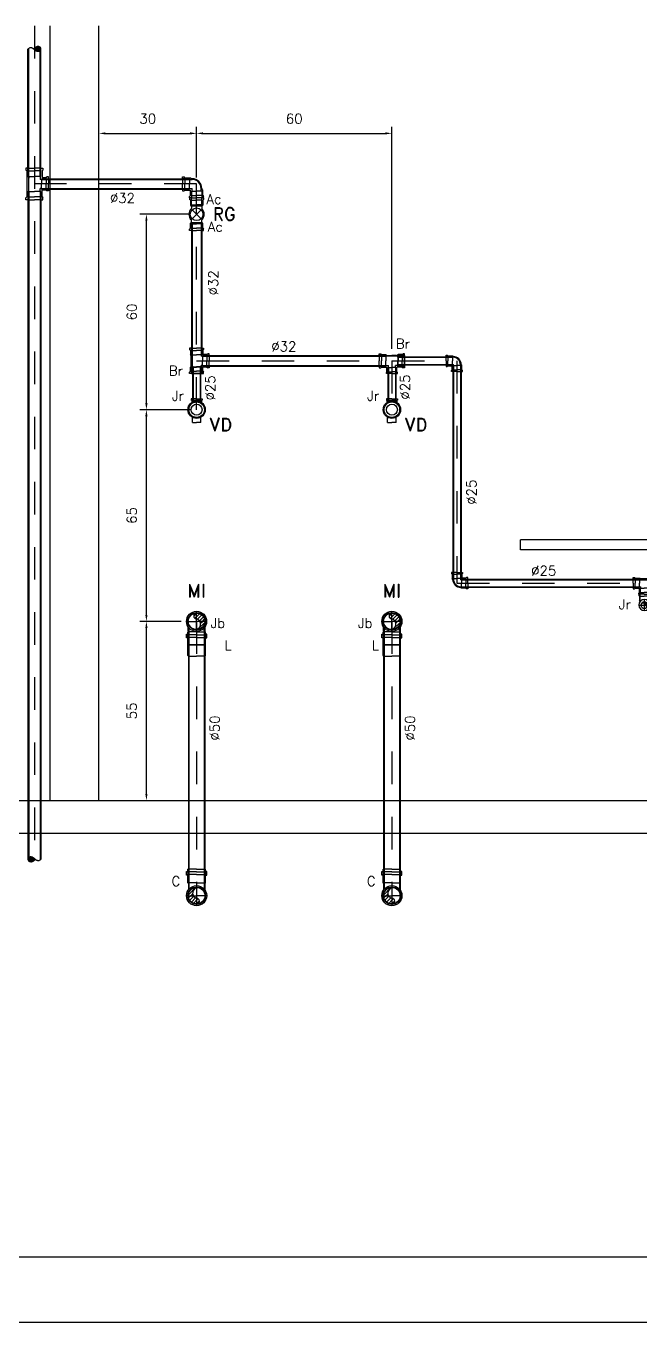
# Model space of a CAD drawing. Header units: millimetres. Extents: x -2485 to 3289, y -257 to 1952.
# Drawn here: x 2.834 to 4.721, y 15.34 to 19.32 of the extents above; entities that cross this region are included whole.
import ezdxf
from ezdxf.enums import TextEntityAlignment as Align

# ---------------------------------------------------------------- set-up
doc = ezdxf.new("R2010")
doc.units = ezdxf.units.MM
doc.header["$LTSCALE"] = 0.3
for name, pattern in [('CONTINUO', [0]), ('HID', [0.37, 0.07, -0.1, 0.03, -0.1, 0.07]), ('HIDDEN2', [0.1875, 0.125, -0.0625])]:
    doc.linetypes.add(name, pattern=pattern)
for name, color, linetype in [('AF', 4, 'Continuous'), ('detalhes esgoto', 1, 'HID'), ('PAREDE', 7, 'CONTINUO'), ('TEX', 11, 'Continuous'), ('TUB', 1, 'Continuous'), ('VISTAS', 1, 'Continuous')]:
    doc.layers.add(name, color=color, linetype=linetype)
doc.styles.add('ROMAND', font='romand')
doc.styles.add('ROMANS', font='romans.shx', dxfattribs={"height": 0.03})
doc.dimstyles.new('20', dxfattribs={"dimtxt": 0.03, "dimasz": 0.02, "dimexe": 0.02, "dimexo": 0.02, "dimgap": 0.03, "dimtad": 1, "dimdec": 3, "dimlfac": 100, "dimdsep": 46, "dimtxsty": 'ROMANS', "dimcen": 0.02, "dimclrd": 11, "dimclre": 11, "dimclrt": 3, "dimadec": 0, "dimazin": 0, "dimtfac": 3.333333, "dimtdec": 3, "dimtix": 1, "dimtmove": 2, "dimatfit": 3, "dimfxl": 0, "dimtolj": 1, "dimarcsym": 0})

# ---------------------------------------------------------------- blocks, each defined once
blk = doc.blocks.new('jr25-20')
at = {"layer": 'AF', "color": 1}
for p, q in [((0.017, 0), (-0.017, 0)), ((0, -0.017), (0, 0.017))]:
    blk.add_line(p, q, dxfattribs=at)
at = {"layer": 'AF', "color": 7}
for p, q in [((-0.0028, 0.0057), (0, 0.0085)), ((0, 0.0085), (0.0014, 0.0099)), ((0.0006, 0.0039), (0.0051, 0.0085)), ((0.0042, 0.0025), (0.0078, 0.0061)), ((0.0064, -0.0004), (0.0072, 0.0004)), ((0.0072, 0.0004), (0.0094, 0.0026)), ((0.0066, -0.0053), (0.0098, -0.0021))]:
    blk.add_line(p, q, dxfattribs=at)
at = {"layer": 'AF', "color": 3}
for p, q in [((0.0114, 0.0133), (0.0132, 0.015)), ((0.0142, 0.0108), (0.0131, 0.0108)), ((0.0277, 0.015), (0.0132, 0.015)), ((0.0142, 0.0125), (0.0142, 0.0108)), ((0.0142, 0.0125), (0.0332, 0.0125)), ((0.0277, 0.015), (0.0297, 0.017)), ((0.0277, 0.0125), (0.0277, 0)), ((0.0277, -0.0125), (0.0277, 0)), ((0.0332, 0.017), (0.0297, 0.017)), ((0.0332, 0.0125), (0.0332, 0.017)), ((0.0332, 0), (0.0332, 0.0125)), ((0.0332, 0), (0.0332, -0.0125)), ((0.0114, -0.0133), (0.0106, -0.0133)), ((0.0114, -0.0133), (0.0132, -0.015)), ((0.0142, -0.0108), (0.0131, -0.0108)), ((0.0277, -0.015), (0.0132, -0.015)), ((0.0142, -0.0125), (0.0142, -0.0108)), ((0.0142, -0.0125), (0.0332, -0.0125)), ((0.0277, -0.015), (0.0297, -0.017)), ((0.0332, -0.017), (0.0297, -0.017)), ((0.0332, -0.0125), (0.0332, -0.017))]:
    blk.add_line(p, q, dxfattribs=at)
for radius in [0.017, 0.01]:
    blk.add_circle((0, 0), radius, dxfattribs=at)
at = {"layer": 'AF', "color": 7}
for centre, radius, start, end in [((0, 0.007), 0.00302, 90, 270), ((-0.0001, -0.0031), 0.00709, 294.0244, 88.8623)]:
    blk.add_arc(centre, radius, start, end, dxfattribs=at)
blk = doc.blocks.new('t25')
at = {"layer": 'AF', "color": 3}
for p, q in [((-0.0125, 0.034), (-0.017, 0.034)), ((-0.017, 0.034), (-0.017, 0.0305)), ((-0.015, 0.0285), (-0.017, 0.0305)), ((-0.015, 0.0285), (-0.015, 0.014)), ((-0.0133, 0.0122), (-0.015, 0.014)), ((-0.0133, -0.0122), (-0.0133, 0.0122)), ((-0.0125, 0.015), (-0.0125, 0.034)), ((0, 0.034), (-0.0125, 0.034)), ((-0.0125, 0.0285), (0, 0.0285)), ((-0.0125, 0.015), (0, 0.015)), ((-0.0125, 0.015), (-0.0108, 0.015)), ((-0.0108, 0.015), (-0.0108, -0.015)), ((0, 0.034), (0.0125, 0.034)), ((0.0125, 0.0285), (0, 0.0285)), ((0.0125, 0.015), (0, 0.015)), ((0.0108, 0.015), (0.0108, 0.0108)), ((0.015, 0.0108), (0.0108, 0.0108)), ((0.0125, 0.034), (0.017, 0.034)), ((0.0125, 0.015), (0.0125, 0.034)), ((0.015, 0.0285), (0.017, 0.0305)), ((0.015, 0.0285), (0.015, 0.015)), ((0.0285, 0.015), (0.015, 0.015)), ((0.015, 0.0125), (0.034, 0.0125)), ((0.015, 0.0125), (0.015, 0)), ((0.017, 0.034), (0.017, 0.0305)), ((0.0285, 0.015), (0.0305, 0.017)), ((0.0285, 0.0125), (0.0285, 0)), ((0.034, 0.017), (0.0305, 0.017)), ((0.034, 0.0125), (0.034, 0.017)), ((0.034, 0), (0.034, 0.0125)), ((-0.015, -0.0285), (-0.017, -0.0305)), ((-0.017, -0.034), (-0.017, -0.0305)), ((-0.0125, -0.034), (-0.017, -0.034)), ((-0.0133, -0.0122), (-0.015, -0.014)), ((-0.015, -0.0285), (-0.015, -0.014)), ((-0.0125, -0.015), (-0.0108, -0.015)), ((-0.0125, -0.015), (0, -0.015)), ((-0.0125, -0.015), (-0.0125, -0.034)), ((-0.0125, -0.0285), (0, -0.0285)), ((0, -0.034), (-0.0125, -0.034)), ((0.0125, -0.015), (0, -0.015)), ((0.0125, -0.0285), (0, -0.0285)), ((0, -0.034), (0.0125, -0.034)), ((0.0108, -0.015), (0.0108, -0.0108)), ((0.015, -0.0108), (0.0108, -0.0108)), ((0.0125, -0.015), (0.0125, -0.034)), ((0.0125, -0.034), (0.017, -0.034)), ((0.015, -0.0125), (0.015, 0)), ((0.015, -0.0125), (0.034, -0.0125)), ((0.0285, -0.015), (0.015, -0.015)), ((0.015, -0.0285), (0.015, -0.015)), ((0.015, -0.0285), (0.017, -0.0305)), ((0.017, -0.034), (0.017, -0.0305)), ((0.0285, -0.0125), (0.0285, 0)), ((0.0285, -0.015), (0.0305, -0.017)), ((0.034, -0.017), (0.0305, -0.017)), ((0.034, 0), (0.034, -0.0125)), ((0.034, -0.0125), (0.034, -0.017))]:
    blk.add_line(p, q, dxfattribs=at)
blk = doc.blocks.new('25')
at = {"layer": 'TEX', "color": 9, "style": 'ROMANS'}
blk.add_text('%%c25', height=0.03, dxfattribs=at).set_placement((0, 0))
blk = doc.blocks.new('50')
at = {"layer": 'TEX', "color": 9, "style": 'ROMANS'}
blk.add_text('%%c50', height=0.03, dxfattribs=at).set_placement((0, 0))
blk = doc.blocks.new('l50')
at = {"layer": 'TUB', "color": 4}
for p, q in [((-0.035, 0.02595), (-0.031875, 0.02695)), ((0.0229, 0.02535), (-0.035, 0.02535)), ((-0.031875, 0.02695), (0.0213, 0.02695)), ((0.0213, 0.02695), (0.0213, 0.03095)), ((0.0213, 0.03095), (0.0325, 0.03095)), ((0.0229, 0.02535), (0.0229, 0.02935)), ((0.0229, 0.02935), (0.0309, 0.02935)), ((0.0309, 0.02935), (0.0309, 0.02535)), ((0.0309, 0.02535), (0.04, 0.02535)), ((0.0325, 0.03095), (0.0325, 0.02695)), ((0.0325, 0.02695), (0.04, 0.02695)), ((0.0229, -0.02535), (-0.035, -0.02535)), ((-0.035, -0.02595), (-0.031875, -0.02695)), ((-0.031875, -0.02695), (0.0213, -0.02695)), ((0.0213, -0.02695), (0.0213, -0.03095)), ((0.0213, -0.03095), (0.0325, -0.03095)), ((0.0229, -0.02535), (0.0229, -0.02935)), ((0.0229, -0.02935), (0.0309, -0.02935)), ((0.0309, -0.02535), (0.04, -0.02535)), ((0.0309, -0.02935), (0.0309, -0.02535)), ((0.0325, -0.02695), (0.04, -0.02695)), ((0.0325, -0.03095), (0.0325, -0.02695))]:
    blk.add_line(p, q, dxfattribs=at)
at = {"layer": 'TUB', "color": 3}
for p, q in [((-0.035, 0.02595), (-0.035, 0)), ((-0.035, -0.02595), (-0.035, 0)), ((0, 0.02535), (0, 0)), ((0, -0.02535), (0, 0)), ((0.0229, 0), (0.0229, 0.02535)), ((0.0229, 0), (0.0229, -0.02535)), ((0.0309, 0), (0.0309, 0.02535)), ((0.0309, 0), (0.0309, -0.02535)), ((0.04, 0), (0.04, 0.02695)), ((0.04, 0), (0.04, -0.02695))]:
    blk.add_line(p, q, dxfattribs=at)
blk = doc.blocks.new('v25')
at = {"layer": 'AF', "color": 4}
for p, q in [((-0.0131, -0.0394), (-0.0131, -0.0233)), ((-0.0131, -0.0394), (0, -0.0394)), ((0.0131, -0.0394), (0, -0.0394)), ((0.0131, -0.0394), (0.0131, -0.0233))]:
    blk.add_line(p, q, dxfattribs=at)
for radius in [0.0267, 0.0238, 0.0168]:
    blk.add_circle((0, 0), radius, dxfattribs=at)
blk = doc.blocks.new('jr25-')
at = {"layer": 'AF', "color": 3}
for p, q in [((-0.017, 0.0332), (-0.017, 0.0297)), ((-0.0125, 0.0332), (-0.017, 0.0332)), ((-0.015, 0.0277), (-0.017, 0.0297)), ((-0.015, 0.0277), (-0.015, 0.0221)), ((0, 0.0332), (-0.0125, 0.0332)), ((-0.0125, 0.0236), (-0.0125, 0.0332)), ((-0.0125, 0.0297), (0, 0.0297)), ((-0.0125, 0.0277), (0, 0.0277)), ((0, 0.0332), (0.0125, 0.0332)), ((0.0125, 0.0297), (0, 0.0297)), ((0.0125, 0.0277), (0, 0.0277)), ((0.0125, 0.0332), (0.017, 0.0332)), ((0.0125, 0.0236), (0.0125, 0.0332)), ((0.015, 0.0277), (0.017, 0.0297)), ((0.015, 0.0277), (0.015, 0.0221)), ((0.017, 0.0332), (0.017, 0.0297))]:
    blk.add_line(p, q, dxfattribs=at)
blk = doc.blocks.new('A$C7CD673E2')
at = {"layer": 'TUB', "color": 4}
for p, q in [((0.02, 0.0563), (0, 0.0563)), ((0.0206, 0.0547), (0.0021, 0.0547)), ((0.02, 0.0563), (0.0216, 0.0579)), ((0.0206, 0.0547), (0.0222, 0.0563)), ((0.0216, 0.0579), (0.0455, 0.0579)), ((0.0222, 0.0563), (0.0471, 0.0563)), ((0.0455, 0.0619), (0.0567, 0.0619)), ((0.0455, 0.0579), (0.0455, 0.0619)), ((0.0471, 0.0603), (0.0551, 0.0603)), ((0.0471, 0.0563), (0.0471, 0.0603)), ((0.0551, 0.0603), (0.0551, 0.0563)), ((0.0551, 0.0563), (0.0642, 0.0563)), ((0.0567, 0.0619), (0.0567, 0.0579)), ((0.0567, 0.0579), (0.0642, 0.0579)), ((0.02, 0.0056), (0, 0.0056)), ((0.0206, 0.0072), (0.0021, 0.0072)), ((0.02, 0.0056), (0.0216, 0.004)), ((0.0206, 0.0072), (0.0222, 0.0056)), ((0.0216, 0.004), (0.0455, 0.004)), ((0.0222, 0.0056), (0.0471, 0.0056)), ((0.0455, 0.004), (0.0455, 0)), ((0.0471, 0.0056), (0.0471, 0.0016)), ((0.0471, 0.0016), (0.0551, 0.0016)), ((0.0551, 0.0016), (0.0551, 0.0056)), ((0.0551, 0.0056), (0.0642, 0.0056)), ((0.0567, 0.004), (0.0642, 0.004)), ((0.0567, 0), (0.0567, 0.004)), ((0.0455, 0), (0.0567, 0))]:
    blk.add_line(p, q, dxfattribs=at)
at = {"layer": 'TUB', "color": 3}
for p, q in [((0.0222, 0.0309), (0.0222, 0.0563)), ((0.0471, 0.0309), (0.0471, 0.0563)), ((0.0551, 0.0309), (0.0551, 0.0563)), ((0.0642, 0.0309), (0.0642, 0.0579)), ((0.0222, 0.0309), (0.0222, 0.0056)), ((0.0471, 0.0309), (0.0471, 0.0056)), ((0.0551, 0.0309), (0.0551, 0.0056)), ((0.0642, 0.0309), (0.0642, 0.004))]:
    blk.add_line(p, q, dxfattribs=at)
blk = doc.blocks.new('J90E50CBT')
at = {"layer": 'TUB'}
for p, q in [((0.0309, 0), (-0.031, 0)), ((0, 0.0309), (0, 0)), ((0, -0.031), (0, 0))]:
    blk.add_line(p, q, dxfattribs=at)
at = {"layer": 'TUB', "color": 7}
for p, q in [((-0.0247, 0), (-0.0253, 0.0006)), ((-0.0141, 0), (-0.0235, 0.0094)), ((-0.0067, 0.0032), (-0.0196, 0.0161)), ((-0.0019, 0.009), (-0.014, 0.0211)), ((0, 0.0177), (-0.0067, 0.0244)), ((0.0055, 0.0122), (0, 0.0177)), ((0.0252, 0.0031), (0.0031, 0.0252)), ((-0.016, -0.0087), (-0.0247, 0)), ((-0.0093, -0.0048), (-0.0141, 0))]:
    blk.add_line(p, q, dxfattribs=at)
at = {"layer": 'TUB', "color": 4}
for p, q in [((0.0178, 0.0253), (0.0695, 0.0253)), ((0.0287, 0.0253), (0.0178, 0.0253)), ((0.0198, 0.0237), (0.072, 0.0237)), ((0.0294, 0.0237), (0.0198, 0.0237)), ((0.0178, -0.0254), (0.0695, -0.0254)), ((0.0287, -0.0254), (0.0178, -0.0254)), ((0.0198, -0.0238), (0.072, -0.0238)), ((0.0294, -0.0238), (0.0198, -0.0238))]:
    blk.add_line(p, q, dxfattribs=at)
at = {"layer": 'TUB', "color": 3}
for p, q in [((0.072, 0.0243), (0.0695, 0.0253)), ((0.072, 0.0243), (0.072, 0.0237)), ((0.072, -0.0243), (0.0695, -0.0254)), ((0.072, -0.0243), (0.072, -0.0238))]:
    blk.add_line(p, q, dxfattribs=at)
at = {"layer": 'TUB', "color": 3, "linetype": 'Continuous'}
for q in [(0.072, 0.0237), (0.072, -0.0238)]:
    blk.add_line((0.072, 0), q, dxfattribs=at)
at = {"layer": 'TUB', "color": 4}
for radius in [0.0309, 0.027, 0.0254]:
    blk.add_circle((0, 0), radius, dxfattribs=at)
for centre, radius, start, end in [((0.0081, -0.0041), 0.0165, 350.3769, 165.498), ((-0.0166, 0), 0.00874, 180, 270), ((-0.0166, 0), 0.00874, 270, 0)]:
    blk.add_arc(centre, radius, start, end, dxfattribs=at)
blk = doc.blocks.new('rg-32')
at = {"layer": 'AF', "color": 4}
for p, q in [((-0.0261, 0), (-0.0261, 0.0149)), ((-0.0247, 0.0149), (-0.0261, 0.0149)), ((-0.0261, 0), (-0.0261, -0.0149)), ((-0.0247, 0.0161), (-0.0172, 0.0161)), ((-0.0247, 0.0149), (-0.0247, 0.0161)), ((0.0136, 0.0136), (-0.0136, -0.0136)), ((-0.0136, 0.0136), (0.0136, -0.0136)), ((0.0247, 0.0161), (0.0172, 0.0161)), ((0.0247, 0.0149), (0.0247, 0.0161)), ((0.0247, 0.0149), (0.0261, 0.0149)), ((0.0261, 0), (0.0261, 0.0149)), ((0.0261, 0), (0.0261, -0.0149)), ((-0.0247, -0.0149), (-0.0261, -0.0149)), ((-0.0247, -0.0149), (-0.0247, -0.0161)), ((-0.0247, -0.0161), (-0.0172, -0.0161)), ((0.0247, -0.0161), (0.0172, -0.0161)), ((0.0247, -0.0149), (0.0247, -0.0161)), ((0.0247, -0.0149), (0.0261, -0.0149))]:
    blk.add_line(p, q, dxfattribs=at)
blk.add_circle((0, 0), 0.0193, dxfattribs=at)
for start, end in [(43.2193, 136.7807), (223.2193, 316.7807)]:
    blk.add_arc((0, 0), 0.0236, start, end, dxfattribs=at)
blk = doc.blocks.new('ADC32')
at = {"layer": 'AF', "color": 3}
for p, q in [((0.0017, 0.019), (0, 0.0173)), ((0, 0.0173), (0, 0)), ((0.0029, 0.016), (0, 0.0131)), ((0, -0.0173), (0, 0)), ((0.0167, 0.019), (0.0017, 0.019)), ((0.0029, 0.016), (0.0029, 0)), ((0.0029, 0.016), (0.0239, 0.016)), ((0.0029, -0.016), (0.0029, 0)), ((0.0167, 0.019), (0.0192, 0.0215)), ((0.0167, 0.016), (0.0167, 0)), ((0.0167, -0.016), (0.0167, 0)), ((0.0239, 0.0215), (0.0192, 0.0215)), ((0.0239, 0.016), (0.0239, 0.0215)), ((0.0239, 0.016), (0.0239, 0)), ((0.0239, -0.016), (0.0239, 0)), ((0.0029, -0.016), (0, -0.0131)), ((0.0017, -0.019), (0, -0.0173)), ((0.0167, -0.019), (0.0017, -0.019)), ((0.0029, -0.016), (0.0239, -0.016)), ((0.0167, -0.019), (0.0192, -0.0215)), ((0.0239, -0.0215), (0.0192, -0.0215)), ((0.0239, -0.016), (0.0239, -0.0215))]:
    blk.add_line(p, q, dxfattribs=at)
blk = doc.blocks.new('T32')
at = {"layer": 'AF', "color": 3}
for p, q in [((-0.016, 0.0391), (-0.0215, 0.0391)), ((-0.0215, 0.0391), (-0.0215, 0.0344)), ((-0.019, 0.0319), (-0.0215, 0.0344)), ((-0.019, 0.0319), (-0.019, 0.019)), ((-0.0168, 0.0168), (-0.019, 0.019)), ((-0.0168, -0.0168), (-0.0168, 0.0168)), ((-0.0168, 0.0139), (-0.0168, 0)), ((-0.016, 0.0391), (0, 0.0391)), ((-0.016, 0.0181), (-0.016, 0.0391)), ((-0.016, 0.0319), (0, 0.0319)), ((-0.016, 0.0181), (-0.0139, 0.0181)), ((-0.0139, 0.0181), (-0.0139, -0.0181)), ((-0.0139, 0.0181), (0, 0.0181)), ((0.016, 0.0391), (0, 0.0391)), ((0.016, 0.0319), (0, 0.0319)), ((0.0139, 0.0181), (0, 0.0181)), ((0.0139, 0.0181), (0.0139, 0.0139)), ((0.016, 0.0181), (0.0139, 0.0181)), ((0.0181, 0.0139), (0.0139, 0.0139)), ((0.016, 0.0181), (0.016, 0.0391)), ((0.016, 0.0391), (0.0215, 0.0391)), ((0.0181, 0.016), (0.0391, 0.016)), ((0.0181, 0.016), (0.0181, 0.0139)), ((0.0181, 0.0139), (0.0181, 0)), ((0.019, 0.0319), (0.0215, 0.0344)), ((0.019, 0.0319), (0.019, 0.019)), ((0.0319, 0.019), (0.019, 0.019)), ((0.0215, 0.0391), (0.0215, 0.0344)), ((0.0319, 0.019), (0.0344, 0.0215)), ((0.0319, 0.016), (0.0319, 0)), ((0.0391, 0.0215), (0.0344, 0.0215)), ((0.0391, 0.016), (0.0391, 0.0215)), ((0.0391, 0.016), (0.0391, 0)), ((-0.019, -0.0319), (-0.0215, -0.0344)), ((-0.0215, -0.0391), (-0.0215, -0.0344)), ((-0.016, -0.0391), (-0.0215, -0.0391)), ((-0.0168, -0.0168), (-0.019, -0.019)), ((-0.019, -0.0319), (-0.019, -0.019)), ((-0.016, -0.0181), (-0.0139, -0.0181)), ((-0.016, -0.0181), (-0.016, -0.0391)), ((-0.016, -0.0319), (0, -0.0319)), ((-0.016, -0.0391), (0, -0.0391)), ((-0.0139, -0.0181), (0, -0.0181)), ((0.0139, -0.0181), (0, -0.0181)), ((0.016, -0.0319), (0, -0.0319)), ((0.016, -0.0391), (0, -0.0391)), ((0.0139, -0.0181), (0.0139, -0.0139)), ((0.0181, -0.0139), (0.0139, -0.0139)), ((0.016, -0.0181), (0.0139, -0.0181)), ((0.016, -0.0181), (0.016, -0.0391)), ((0.016, -0.0391), (0.0215, -0.0391)), ((0.0181, -0.0139), (0.0181, 0)), ((0.0181, -0.016), (0.0181, -0.0139)), ((0.0181, -0.016), (0.0391, -0.016)), ((0.019, -0.0319), (0.019, -0.019)), ((0.0319, -0.019), (0.019, -0.019)), ((0.019, -0.0319), (0.0215, -0.0344)), ((0.0215, -0.0391), (0.0215, -0.0344)), ((0.0319, -0.016), (0.0319, 0)), ((0.0319, -0.019), (0.0344, -0.0215)), ((0.0391, -0.0215), (0.0344, -0.0215)), ((0.0391, -0.016), (0.0391, 0)), ((0.0391, -0.016), (0.0391, -0.0215))]:
    blk.add_line(p, q, dxfattribs=at)
blk = doc.blocks.new('J90A32')
at = {"layer": 'AF', "color": 3}
for p, q in [((0.0139, 0.016), (0.0159, 0.016)), ((0.022, 0.0139), (0.0139, 0.0139)), ((0.0189, 0.019), (0.0159, 0.016)), ((0.0358, 0.019), (0.0189, 0.019)), ((0.022, 0.016), (0.043, 0.016)), ((0.022, 0.016), (0.022, 0.0139)), ((0.022, 0.0139), (0.022, 0)), ((0.022, -0.0139), (0.022, 0)), ((0.0358, 0.019), (0.0383, 0.0215)), ((0.0358, 0.016), (0.0358, 0)), ((0.0358, -0.016), (0.0358, 0)), ((0.043, 0.0215), (0.0383, 0.0215)), ((0.043, 0.016), (0.043, 0.0215)), ((0.043, 0.016), (0.043, 0)), ((0.043, -0.016), (0.043, 0)), ((-0.019, -0.0358), (-0.0215, -0.0383)), ((-0.0215, -0.043), (-0.0215, -0.0383)), ((-0.019, -0.0189), (-0.016, -0.0159)), ((-0.019, -0.0358), (-0.019, -0.0189)), ((-0.016, -0.0139), (-0.016, -0.0159)), ((-0.016, -0.022), (-0.016, -0.043)), ((-0.016, -0.022), (-0.0139, -0.022)), ((-0.016, -0.0358), (0, -0.0358)), ((-0.0139, -0.022), (-0.0139, -0.0139)), ((-0.0139, -0.022), (0, -0.022)), ((0.0139, -0.022), (0, -0.022)), ((0.016, -0.0358), (0, -0.0358)), ((0.0139, -0.022), (0.0139, -0.0139)), ((0.022, -0.0139), (0.0139, -0.0139)), ((0.016, -0.022), (0.0139, -0.022)), ((0.016, -0.022), (0.016, -0.043)), ((0.019, -0.0358), (0.019, -0.019)), ((0.0358, -0.019), (0.019, -0.019)), ((0.019, -0.0358), (0.0215, -0.0383)), ((0.0215, -0.043), (0.0215, -0.0383)), ((0.022, -0.016), (0.022, -0.0139)), ((0.022, -0.016), (0.043, -0.016)), ((0.0358, -0.019), (0.0383, -0.0215)), ((0.043, -0.0215), (0.0383, -0.0215)), ((0.043, -0.016), (0.043, -0.0215)), ((-0.016, -0.043), (-0.0215, -0.043)), ((-0.016, -0.043), (0, -0.043)), ((0.016, -0.043), (0, -0.043)), ((0.016, -0.043), (0.0215, -0.043))]:
    blk.add_line(p, q, dxfattribs=at)
for radius in [0.0299, 0.0278]:
    blk.add_arc((0.0139, -0.0139), radius, 90, 180, dxfattribs=at)
blk = doc.blocks.new('t32x25')
at = {"layer": 'AF', "color": 3}
for p, q in [((-0.0215, 0.0391), (-0.0215, 0.0344)), ((-0.016, 0.0391), (-0.0215, 0.0391)), ((-0.019, 0.0319), (-0.0215, 0.0344)), ((-0.019, 0.0319), (-0.019, 0.019)), ((-0.0168, 0.0168), (-0.019, 0.019)), ((-0.0168, -0.0168), (-0.0168, 0.0168)), ((-0.0168, 0.0139), (-0.0168, 0)), ((-0.016, 0.0181), (-0.016, 0.0391)), ((-0.016, 0.0391), (0, 0.0391)), ((-0.016, 0.0319), (0, 0.0319)), ((-0.016, 0.0181), (-0.0139, 0.0181)), ((-0.0139, 0.0181), (-0.0139, -0.0181)), ((-0.0139, 0.0181), (0, 0.0181)), ((0.016, 0.0391), (0, 0.0391)), ((0.016, 0.0319), (0, 0.0319)), ((0.0139, 0.0181), (0, 0.0181)), ((0.0139, 0.0181), (0.0139, 0.0108)), ((0.016, 0.0181), (0.0139, 0.0181)), ((0.0201, 0.0108), (0.0139, 0.0108)), ((0.016, 0.0391), (0.0215, 0.0391)), ((0.016, 0.0181), (0.016, 0.0391)), ((0.019, 0.0319), (0.0215, 0.0344)), ((0.019, 0.0319), (0.019, 0.015)), ((0.0336, 0.015), (0.019, 0.015)), ((0.0201, 0.0125), (0.0201, 0)), ((0.0201, 0.0125), (0.0391, 0.0125)), ((0.0215, 0.0391), (0.0215, 0.0344)), ((0.0336, 0.015), (0.0356, 0.017)), ((0.0336, 0.0125), (0.0336, 0)), ((0.0391, 0.017), (0.0356, 0.017)), ((0.0391, 0.0125), (0.0391, 0.017)), ((0.0391, 0), (0.0391, 0.0125)), ((-0.019, -0.0319), (-0.0215, -0.0344)), ((-0.0215, -0.0391), (-0.0215, -0.0344)), ((-0.016, -0.0391), (-0.0215, -0.0391)), ((-0.0168, -0.0168), (-0.019, -0.019)), ((-0.019, -0.0319), (-0.019, -0.019)), ((-0.016, -0.0181), (-0.016, -0.0391)), ((-0.016, -0.0181), (-0.0139, -0.0181)), ((-0.016, -0.0319), (0, -0.0319)), ((-0.016, -0.0391), (0, -0.0391)), ((-0.0139, -0.0181), (0, -0.0181)), ((0.0139, -0.0181), (0, -0.0181)), ((0.016, -0.0319), (0, -0.0319)), ((0.016, -0.0391), (0, -0.0391)), ((0.0201, -0.0108), (0.0139, -0.0108)), ((0.0139, -0.0181), (0.0139, -0.0108)), ((0.016, -0.0181), (0.0139, -0.0181)), ((0.016, -0.0181), (0.016, -0.0391)), ((0.016, -0.0391), (0.0215, -0.0391)), ((0.0336, -0.015), (0.019, -0.015)), ((0.019, -0.0319), (0.019, -0.015)), ((0.019, -0.0319), (0.0215, -0.0344)), ((0.0201, -0.0125), (0.0201, 0)), ((0.0201, -0.0125), (0.0391, -0.0125)), ((0.0215, -0.0391), (0.0215, -0.0344)), ((0.0336, -0.0125), (0.0336, 0)), ((0.0336, -0.015), (0.0356, -0.017)), ((0.0391, -0.017), (0.0356, -0.017)), ((0.0391, 0), (0.0391, -0.0125)), ((0.0391, -0.0125), (0.0391, -0.017))]:
    blk.add_line(p, q, dxfattribs=at)
blk = doc.blocks.new('BR32X25')
at = {"layer": 'AF', "color": 3}
for p, q in [((0, 0.0108), (0, 0.016)), ((0.021, 0.016), (0, 0.016)), ((0, 0.0125), (0, 0)), ((0.0017, 0.0108), (0, 0.0108)), ((0, -0.0125), (0, 0)), ((0.0017, 0.0125), (0.0017, 0)), ((0.0017, 0.0125), (0.021, 0.0125)), ((0.0017, -0.0125), (0.0017, 0)), ((0.021, 0), (0.021, 0.016)), ((0.021, 0), (0.021, -0.016)), ((0, -0.0108), (0, -0.016)), ((0.0017, -0.0108), (0, -0.0108)), ((0.021, -0.016), (0, -0.016)), ((0.0017, -0.0125), (0.021, -0.0125))]:
    blk.add_line(p, q, dxfattribs=at)
blk = doc.blocks.new('j90a25')
at = {"layer": 'AF', "color": 3}
for p, q in [((0.0114, 0.0133), (0.0132, 0.015)), ((0.0142, 0.0108), (0.0125, 0.0108)), ((0.0277, 0.015), (0.0132, 0.015)), ((0.0142, 0.0125), (0.0332, 0.0125)), ((0.0142, 0.0125), (0.0142, 0.0108)), ((0.0142, 0.0108), (0.0142, 0)), ((0.0142, -0.0108), (0.0142, 0)), ((0.0277, 0.015), (0.0297, 0.017)), ((0.0277, 0.0125), (0.0277, 0)), ((0.0277, -0.0125), (0.0277, 0)), ((0.0332, 0.017), (0.0297, 0.017)), ((0.0332, 0.0125), (0.0332, 0.017)), ((0.0332, 0), (0.0332, 0.0125)), ((0.0332, 0), (0.0332, -0.0125)), ((-0.015, -0.0277), (-0.017, -0.0297)), ((-0.017, -0.0332), (-0.017, -0.0297)), ((-0.0125, -0.0332), (-0.017, -0.0332)), ((-0.0133, -0.0114), (-0.015, -0.0132)), ((-0.015, -0.0277), (-0.015, -0.0132)), ((-0.0125, -0.0142), (-0.0125, -0.0332)), ((-0.0125, -0.0142), (-0.0108, -0.0142)), ((-0.0125, -0.0277), (0, -0.0277)), ((0, -0.0332), (-0.0125, -0.0332)), ((-0.0108, -0.0142), (-0.0108, -0.0125)), ((-0.0108, -0.0142), (0, -0.0142)), ((0.0108, -0.0142), (0, -0.0142)), ((0.0125, -0.0277), (0, -0.0277)), ((0, -0.0332), (0.0125, -0.0332)), ((0.0142, -0.0108), (0.0108, -0.0108)), ((0.0108, -0.0142), (0.0108, -0.0108)), ((0.0125, -0.0142), (0.0108, -0.0142)), ((0.0125, -0.0142), (0.0125, -0.0332)), ((0.0125, -0.0332), (0.017, -0.0332)), ((0.0142, -0.0125), (0.0142, -0.0108)), ((0.0142, -0.0125), (0.0332, -0.0125)), ((0.0277, -0.015), (0.015, -0.015)), ((0.015, -0.0277), (0.015, -0.015)), ((0.015, -0.0277), (0.017, -0.0297)), ((0.017, -0.0332), (0.017, -0.0297)), ((0.0277, -0.015), (0.0297, -0.017)), ((0.0332, -0.017), (0.0297, -0.017)), ((0.0332, -0.0125), (0.0332, -0.017))]:
    blk.add_line(p, q, dxfattribs=at)
at = {"layer": 'AF', "color": 3, "const_width": 0.0005}
blk.add_lwpolyline([(0.0332, 0.017), (0.0332, 0.017), (0.0332, 0.017), (0.0332, 0.017)], dxfattribs=at)
blk.add_lwpolyline([(0.0332, 0.017), (0.0332, 0.017), (0.0332, 0.017), (0.0332, 0.017)], dxfattribs=at)
at = {"layer": 'AF', "color": 3}
for radius, start, end in [(0.0258, 92.3359, 177.6641), (0.0233, 90, 180)]:
    blk.add_arc((0.0125, -0.0125), radius, start, end, dxfattribs=at)
blk = doc.blocks.new('BA40')
at = {"layer": 'AF', "color": 7}
for p, q in [((-0.0067, -0.0089), (0.0026, 0.0003)), ((-0.0014, 0.0002), (-0.0021, -0.0006)), ((-0.0008, 0.0011), (-0.0014, 0.0002)), ((-0.0001, 0.0018), (-0.0008, 0.0011)), ((0.0006, 0.0026), (-0.0001, 0.0018)), ((0, 0.02), (0.0018, 0.0181)), ((0.0029, 0), (0.0004, 0.0025)), ((0.0012, 0.0033), (0.0006, 0.0026)), ((0.0017, 0.004), (0.0012, 0.0033)), ((0.0022, 0.0047), (0.0017, 0.004)), ((0.0018, 0.0181), (0.0031, 0.0164)), ((0.0027, 0.0054), (0.0022, 0.0047)), ((0.0031, 0.006), (0.0027, 0.0054)), ((0.0048, -0.0023), (0.0029, 0)), ((0.0031, 0.0164), (0.004, 0.0149)), ((0.0035, 0.0067), (0.0031, 0.006)), ((0.0039, 0.0075), (0.0035, 0.0067)), ((0.0042, 0.0083), (0.0039, 0.0075)), ((0.004, 0.0149), (0.0046, 0.0135)), ((0.0044, 0.0091), (0.0042, 0.0083)), ((0.0047, 0.0101), (0.0044, 0.0091)), ((0.0046, 0.0135), (0.0048, 0.0122)), ((0.0048, 0.0111), (0.0047, 0.0101)), ((0.0048, 0.0122), (0.0048, 0.0111)), ((-0.0068, -0.0097), (-0.0069, -0.0106)), ((-0.0069, -0.0106), (-0.0069, -0.0115)), ((-0.0069, -0.0115), (-0.0069, -0.0124)), ((-0.0069, -0.0124), (-0.0068, -0.0133)), ((-0.0068, -0.0132), (0.0045, -0.0019)), ((-0.0066, -0.0088), (-0.0068, -0.0097)), ((-0.0068, -0.0133), (-0.0066, -0.0142)), ((-0.0064, -0.008), (-0.0066, -0.0088)), ((-0.0066, -0.0142), (-0.0064, -0.015)), ((-0.0062, -0.0071), (-0.0064, -0.008)), ((-0.0064, -0.015), (-0.006, -0.0159)), ((-0.0059, -0.0063), (-0.0062, -0.0071)), ((-0.006, -0.0159), (-0.0056, -0.0166)), ((-0.0055, -0.0055), (-0.0059, -0.0063)), ((-0.0057, -0.0164), (0.0062, -0.0044)), ((-0.0056, -0.0166), (-0.0051, -0.0173)), ((-0.005, -0.0047), (-0.0055, -0.0055)), ((-0.0051, -0.0173), (-0.0045, -0.018)), ((-0.0046, -0.0039), (-0.005, -0.0047)), ((-0.004, -0.0031), (-0.0046, -0.0039)), ((-0.0045, -0.018), (-0.0038, -0.0185)), ((-0.0034, -0.0022), (-0.004, -0.0031)), ((-0.0038, -0.0185), (0.0074, -0.0074)), ((-0.0038, -0.0185), (-0.0031, -0.019)), ((-0.0028, -0.0014), (-0.0034, -0.0022)), ((-0.0031, -0.019), (-0.0023, -0.0194)), ((-0.0021, -0.0006), (-0.0028, -0.0014)), ((-0.0023, -0.0194), (-0.0016, -0.0197)), ((-0.0016, -0.0197), (-0.0008, -0.0199)), ((-0.0009, -0.0199), (0.0076, -0.0113)), ((-0.0008, -0.0199), (0, -0.02)), ((0, -0.02), (0.0008, -0.02)), ((0.0008, -0.02), (0.0015, -0.0199)), ((0.0015, -0.0199), (0.0022, -0.0197)), ((0.0022, -0.0197), (0.0028, -0.0194)), ((0.0028, -0.0194), (0.0035, -0.0191)), ((0.0035, -0.0191), (0.0041, -0.0187)), ((0.0041, -0.0187), (0.0046, -0.0183)), ((0.0046, -0.0183), (0.0051, -0.0178)), ((0.0061, -0.0043), (0.0048, -0.0023)), ((0.0051, -0.0178), (0.0056, -0.0173)), ((0.0056, -0.0173), (0.006, -0.0168)), ((0.006, -0.0168), (0.0063, -0.0163)), ((0.007, -0.0062), (0.0061, -0.0043)), ((0.0063, -0.0163), (0.0066, -0.0156)), ((0.0066, -0.0156), (0.0069, -0.0149)), ((0.0069, -0.0149), (0.0072, -0.0141)), ((0.0075, -0.0079), (0.007, -0.0062)), ((0.0072, -0.0141), (0.0074, -0.0131)), ((0.0074, -0.0131), (0.0075, -0.012)), ((0.0077, -0.0094), (0.0075, -0.0079)), ((0.0075, -0.012), (0.0077, -0.0108)), ((0.0077, -0.0108), (0.0077, -0.0094))]:
    blk.add_line(p, q, dxfattribs=at)
blk = doc.blocks.new('*D238')
at = {"layer": 'TEX', "color": 11, "lineweight": -2}
for p, q in [((3.0583, 18.8702), (3.0583, 19.0096)), ((3.0783, 18.9896), (3.3383, 18.9896)), ((3.3583, 18.8542), (3.3583, 19.0096))]:
    blk.add_line(p, q, dxfattribs=at)
at = {"layer": 'TEX', "color": 11}
for points in [[(3.0783, 18.9929), (3.0783, 18.9862), (3.0583, 18.9896)], [(3.3383, 18.9929), (3.3383, 18.9862), (3.3583, 18.9896)]]:
    blk.add_solid(points, dxfattribs=at)
at = {"layer": 'TEX', "color": 3, "insert": (3.2083, 19.0346), "char_height": 0.03, "attachment_point": 5, "style": 'ROMANS'}
blk.add_mtext('\\A1;30', dxfattribs=at)
blk = doc.blocks.new('*D239')
at = {"layer": 'TEX', "color": 11, "lineweight": -2}
for p, q in [((3.3583, 18.8542), (3.3583, 19.0096)), ((3.3783, 18.9896), (3.9383, 18.9896)), ((3.9583, 18.328), (3.9583, 19.0096))]:
    blk.add_line(p, q, dxfattribs=at)
at = {"layer": 'TEX', "color": 11}
for points in [[(3.3783, 18.9929), (3.3783, 18.9862), (3.3583, 18.9896)], [(3.9383, 18.9929), (3.9383, 18.9862), (3.9583, 18.9896)]]:
    blk.add_solid(points, dxfattribs=at)
at = {"layer": 'TEX', "color": 3, "insert": (3.6583, 19.0346), "char_height": 0.03, "attachment_point": 5, "style": 'ROMANS'}
blk.add_mtext('\\A1;60', dxfattribs=at)
blk = doc.blocks.new('32')
at = {"layer": 'TEX', "color": 9, "style": 'ROMANS'}
blk.add_text('%%c32', height=0.03, dxfattribs=at).set_placement((0, 0))
blk = doc.blocks.new('*D240')
at = {"layer": 'TEX', "color": 11, "lineweight": -2}
for p, q in [((3.3114, 17.4912), (3.1841, 17.4912)), ((3.2041, 16.9612), (3.2041, 17.4712)), ((3.0783, 16.9412), (3.2241, 16.9412))]:
    blk.add_line(p, q, dxfattribs=at)
at = {"layer": 'TEX', "color": 11}
for points in [[(3.2008, 17.4712), (3.2075, 17.4712), (3.2041, 17.4912)], [(3.2008, 16.9612), (3.2075, 16.9612), (3.2041, 16.9412)]]:
    blk.add_solid(points, dxfattribs=at)
at = {"layer": 'TEX', "color": 3, "insert": (3.1591, 17.2162), "char_height": 0.03, "attachment_point": 5, "rotation": 90, "style": 'ROMANS'}
blk.add_mtext('\\A1;55', dxfattribs=at)
blk = doc.blocks.new('*D241')
at = {"layer": 'TEX', "color": 11, "lineweight": -2}
for p, q in [((3.3383, 18.1412), (3.1841, 18.1412)), ((3.2041, 17.5112), (3.2041, 18.1212)), ((3.3114, 17.4912), (3.1841, 17.4912))]:
    blk.add_line(p, q, dxfattribs=at)
at = {"layer": 'TEX', "color": 11}
for points in [[(3.2008, 18.1212), (3.2075, 18.1212), (3.2041, 18.1412)], [(3.2008, 17.5112), (3.2075, 17.5112), (3.2041, 17.4912)]]:
    blk.add_solid(points, dxfattribs=at)
at = {"layer": 'TEX', "color": 3, "insert": (3.1591, 17.8162), "char_height": 0.03, "attachment_point": 5, "rotation": 90, "style": 'ROMANS'}
blk.add_mtext('\\A1;65', dxfattribs=at)
blk = doc.blocks.new('*D242')
at = {"layer": 'TEX', "color": 11, "lineweight": -2}
for p, q in [((3.3383, 18.7412), (3.1841, 18.7412)), ((3.2041, 18.1612), (3.2041, 18.7212)), ((3.3383, 18.1412), (3.1841, 18.1412))]:
    blk.add_line(p, q, dxfattribs=at)
at = {"layer": 'TEX', "color": 11}
for points in [[(3.2008, 18.7212), (3.2075, 18.7212), (3.2041, 18.7412)], [(3.2008, 18.1612), (3.2075, 18.1612), (3.2041, 18.1412)]]:
    blk.add_solid(points, dxfattribs=at)
at = {"layer": 'TEX', "color": 3, "insert": (3.1591, 18.4412), "char_height": 0.03, "attachment_point": 5, "rotation": 90, "style": 'ROMANS'}
blk.add_mtext('\\A1;60', dxfattribs=at)

msp = doc.modelspace()

# ---------------------------------------------------------------- linework, layer by layer
at = {"color": 3}
for p, q in [((2.840149, 18.857449), (2.840149, 19.248429)), ((2.842549, 18.857449), (2.842549, 19.248429)), ((2.877749, 18.810949), (2.877749, 16.760931)), ((2.880149, 18.810949), (2.880149, 16.760931))]:
    msp.add_line(p, q, dxfattribs=at)
at = {"color": 12, "linetype": 'Continuous'}
msp.add_line((0.5, 15.539655), (16.42, 15.539655), dxfattribs=at)
at = {"color": 4, "linetype": 'Continuous'}
msp.add_line((0, 15.339655), (16.62, 15.339655), dxfattribs=at)
at = {"layer": 'AF', "color": 3}
for p, q in [((2.877749, 18.857449), (2.877749, 19.248429)), ((2.880149, 18.857449), (2.880149, 19.248429)), ((2.840149, 18.882449), (2.834149, 18.882449)), ((2.834149, 18.882449), (2.834149, 18.876899)), ((2.836899, 18.874149), (2.834149, 18.876899)), ((2.836899, 18.874149), (2.836899, 18.794249)), ((2.840149, 18.882449), (2.860149, 18.882449)), ((2.840149, 18.857449), (2.840149, 18.882449)), ((2.840149, 18.874149), (2.860149, 18.874149)), ((2.880149, 18.882449), (2.860149, 18.882449)), ((2.880149, 18.874149), (2.860149, 18.874149)), ((2.880149, 18.882449), (2.886149, 18.882449)), ((2.880149, 18.857449), (2.880149, 18.882449)), ((2.883399, 18.874149), (2.886149, 18.876899)), ((2.883399, 18.874149), (2.883399, 18.853199)), ((2.886149, 18.882449), (2.886149, 18.876899)), ((2.840149, 18.857449), (2.860149, 18.857449)), ((2.842549, 18.810949), (2.842549, 18.857449)), ((2.842549, 18.857449), (2.842549, 18.851799)), ((2.880149, 18.857449), (2.860149, 18.857449)), ((2.877749, 18.857449), (2.877749, 18.848099)), ((2.882149, 18.848099), (2.877749, 18.848099)), ((2.882149, 18.850199), (3.336334, 18.850199)), ((2.882149, 18.850199), (2.903149, 18.850199)), ((2.882149, 18.850199), (2.882149, 18.848099)), ((2.882149, 18.848099), (3.336334, 18.848099)), ((2.882149, 18.848099), (2.882149, 18.834199)), ((2.882149, 18.820299), (2.882149, 18.834199)), ((2.895949, 18.853199), (2.883399, 18.853199)), ((2.895949, 18.853199), (2.898449, 18.855699)), ((2.895949, 18.850199), (2.895949, 18.834199)), ((2.895949, 18.818199), (2.895949, 18.834199)), ((2.903149, 18.855699), (2.898449, 18.855699)), ((2.903149, 18.850199), (2.903149, 18.855699)), ((2.903149, 18.850199), (2.903149, 18.834199)), ((2.903149, 18.818199), (2.903149, 18.834199)), ((2.836899, 18.794249), (2.834149, 18.791499)), ((2.834149, 18.785949), (2.834149, 18.791499)), ((2.840149, 18.785949), (2.834149, 18.785949)), ((2.840149, 18.810949), (2.840149, 16.760931)), ((2.840149, 18.810949), (2.860149, 18.810949)), ((2.840149, 18.810949), (2.840149, 18.785949)), ((2.840149, 18.794249), (2.860149, 18.794249)), ((2.840149, 18.785949), (2.860149, 18.785949)), ((2.842549, 18.810949), (2.842549, 16.760931)), ((2.880149, 18.810949), (2.860149, 18.810949)), ((2.880149, 18.794249), (2.860149, 18.794249)), ((2.880149, 18.785949), (2.860149, 18.785949)), ((2.882149, 18.820299), (2.877749, 18.820299)), ((2.877749, 18.810949), (2.877749, 18.820299)), ((2.880149, 18.810949), (2.880149, 18.785949)), ((2.880149, 18.785949), (2.886149, 18.785949)), ((2.882149, 18.820299), (3.336334, 18.820299)), ((2.882149, 18.818199), (2.882149, 18.820299)), ((2.882149, 18.818199), (3.336334, 18.818199)), ((2.882149, 18.818199), (2.903149, 18.818199)), ((2.895949, 18.815199), (2.883399, 18.815199)), ((2.883399, 18.794249), (2.883399, 18.815199)), ((2.883399, 18.794249), (2.886149, 18.791499)), ((2.886149, 18.785949), (2.886149, 18.791499)), ((2.895949, 18.815199), (2.898449, 18.812699)), ((2.903149, 18.812699), (2.898449, 18.812699)), ((2.903149, 18.818199), (2.903149, 18.812699)), ((3.342334, 18.712199), (3.342334, 18.309299)), ((3.344434, 18.712199), (3.344434, 18.309299)), ((3.372234, 18.712199), (3.372234, 18.309299)), ((3.374334, 18.712199), (3.374334, 18.309299)), ((3.376434, 18.307199), (3.940234, 18.307199)), ((3.376434, 18.305099), (3.940234, 18.305099)), ((3.376434, 18.277299), (3.940234, 18.277299)), ((3.376434, 18.275199), (3.940234, 18.275199)), ((3.945834, 18.271099), (3.945834, 18.168899)), ((3.947534, 18.271099), (3.947534, 18.168899)), ((3.969134, 18.271099), (3.969134, 18.168899)), ((3.970834, 18.271099), (3.970834, 18.168899)), ((3.978134, 18.303699), (4.144134, 18.303699)), ((3.978134, 18.301999), (4.144134, 18.301999)), ((3.978134, 18.280399), (4.144134, 18.280399)), ((3.978134, 18.278699), (4.144134, 18.278699)), ((4.145834, 18.276999), (4.145834, 17.622599)), ((4.147534, 18.276999), (4.147534, 17.622599)), ((4.169134, 18.276999), (4.169134, 17.622599)), ((4.170834, 18.276999), (4.170834, 17.622599)), ((4.172534, 17.620899), (4.71899, 17.620899)), ((4.172534, 17.619199), (4.71899, 17.619199)), ((4.172534, 17.597599), (4.71899, 17.597599)), ((4.172534, 17.595899), (4.71899, 17.595899))]:
    msp.add_line(p, q, dxfattribs=at)
at = {"layer": 'AF', "color": 1, "linetype": 'HID'}
for p, q in [((3.358334, 17.491199), (3.358334, 16.648868)), ((3.958334, 17.491199), (3.958334, 16.648868))]:
    msp.add_line(p, q, dxfattribs=at)
at = {"layer": 'detalhes esgoto'}
for p, q in [((2.860149, 19.31951), (2.860149, 16.728488)), ((3.358334, 18.834199), (2.860149, 18.834199)), ((3.358334, 18.1412), (3.358334, 18.834199)), ((3.358334, 18.291199), (4.158334, 18.291199)), ((3.958334, 18.291199), (3.958334, 18.141199)), ((4.158334, 18.291199), (4.158334, 17.608399)), ((4.158334, 17.608399), (7.28399, 17.608399))]:
    msp.add_line(p, q, dxfattribs=at)
at = {"layer": 'PAREDE'}
for p, q in [((2.908334, 16.941199), (2.908334, 19.31951)), ((3.058334, 16.941199), (3.058334, 19.31951)), ((7.83399, 17.741199), (4.35399, 17.741199)), ((4.35399, 17.711199), (4.35399, 17.741199)), ((7.83399, 17.711199), (4.35399, 17.711199)), ((1.20899, 16.941199), (7.83399, 16.941199)), ((1.05899, 16.841199), (7.98399, 16.841199))]:
    msp.add_line(p, q, dxfattribs=at)
at = {"layer": 'TUB', "color": 3}
for p, q in [((3.345834, 18.271399), (3.345834, 18.168899)), ((3.347534, 18.271399), (3.347534, 18.168899)), ((3.369134, 18.271399), (3.369134, 18.168899)), ((3.370834, 18.271399), (3.370834, 18.168899))]:
    msp.add_line(p, q, dxfattribs=at)
at = {"layer": 'TUB', "color": 4}
for p, q in [((3.332984, 17.419199), (3.332984, 16.688868)), ((3.334584, 17.419199), (3.334584, 16.688868)), ((3.382084, 17.419199), (3.382084, 16.688868)), ((3.383684, 17.419199), (3.383684, 16.688868)), ((3.932984, 17.419199), (3.932984, 16.688868)), ((3.934584, 17.419199), (3.934584, 16.688868)), ((3.982084, 17.419199), (3.982084, 16.688868)), ((3.983684, 17.419199), (3.983684, 16.688868))]:
    msp.add_line(p, q, dxfattribs=at)
at = {"layer": 'TUB'}
for p, q in [((3.358334, 16.679818), (3.358334, 16.617918)), ((3.958334, 16.679818), (3.958334, 16.617918)), ((3.327384, 16.648868), (3.358334, 16.648868)), ((3.389284, 16.648868), (3.358334, 16.648868)), ((3.927384, 16.648868), (3.958334, 16.648868)), ((3.989284, 16.648868), (3.958334, 16.648868))]:
    msp.add_line(p, q, dxfattribs=at)
at = {"layer": 'TUB', "color": 7}
for p, q in [((3.355185, 16.674022), (3.33318, 16.652017)), ((3.340638, 16.648868), (3.333896, 16.642127)), ((3.349338, 16.646962), (3.337218, 16.634842)), ((3.346158, 16.654389), (3.340638, 16.648868)), ((3.355154, 16.642171), (3.342254, 16.629271)), ((3.363138, 16.639549), (3.358334, 16.634744)), ((3.955185, 16.674022), (3.93318, 16.652017)), ((3.940638, 16.648868), (3.933896, 16.642127)), ((3.949338, 16.646962), (3.937218, 16.634842)), ((3.946158, 16.654389), (3.940638, 16.648868)), ((3.955154, 16.642171), (3.942254, 16.629271)), ((3.963138, 16.639549), (3.958334, 16.634744)), ((3.358334, 16.634744), (3.34892, 16.625331)), ((3.358334, 16.624138), (3.357721, 16.623526)), ((3.367048, 16.632853), (3.358334, 16.624138)), ((3.958334, 16.634744), (3.94892, 16.625331)), ((3.958334, 16.624138), (3.957721, 16.623526)), ((3.967049, 16.632853), (3.958334, 16.624138))]:
    msp.add_line(p, q, dxfattribs=at)
at = {"layer": 'TUB', "color": 4}
for centre, radius in [((3.358334, 16.648868), 0.03095), ((3.358334, 16.648868), 0.02695), ((3.958334, 16.648868), 0.03095), ((3.958334, 16.648868), 0.02695), ((3.358334, 16.648868), 0.02535), ((3.958334, 16.648868), 0.02535)]:
    msp.add_circle(centre, radius, dxfattribs=at)
for centre, radius, start, end in [((3.362469, 16.656979), 0.016516, 80.37691, 255.497962), ((3.358334, 16.632254), 0.008735, 0, 90), ((3.96247, 16.656979), 0.016516, 80.37691, 255.497962), ((3.958334, 16.632254), 0.008735, 0, 90), ((3.358334, 16.632254), 0.008735, 270, 0), ((3.958334, 16.632254), 0.008735, 270, 0)]:
    msp.add_arc(centre, radius, start, end, dxfattribs=at)

# ---------------------------------------------------------------- block references
at = {"layer": 'AF'}
for name, p, rotation in [('BA40', (2.860149, 19.248429), 90), ('l50', (3.358334, 17.419199), 90), ('l50', (3.958334, 17.419199), 90), ('BA40', (2.860149, 16.760931), 270)]:
    msp.add_blockref(name, p, dxfattribs=dict(at, rotation=rotation))
at = {"layer": 'AF', "linetype": 'HIDDEN2'}
for p, rotation in [((3.358334, 18.767299), 90), ((3.358334, 18.715099), 270)]:
    msp.add_blockref('ADC32', p, dxfattribs=dict(at, rotation=rotation))
at = {"layer": 'AF'}
for name, p in [('v25', (3.358334, 18.141199)), ('jr25-', (3.358334, 18.141199)), ('v25', (3.958334, 18.141199)), ('jr25-', (3.958334, 18.141199))]:
    msp.add_blockref(name, p, dxfattribs=at)
at = {"layer": 'detalhes esgoto', "rotation": 270}
for p in [(3.358334, 17.491199), (3.958334, 17.491199)]:
    msp.add_blockref('J90E50CBT', p, dxfattribs=at)
at = {"layer": 'TEX'}
for p in [(3.091905, 18.775929), (3.587732, 18.320307)]:
    msp.add_blockref('32', p, dxfattribs=at)
at = {"layer": 'TEX', "rotation": 90}
for name, p in [('32', (3.42449, 18.492035)), ('25', (3.41524, 18.169504)), ('25', (4.014009, 18.172085)), ('25', (4.217865, 17.849201)), ('50', (3.429172, 17.125144)), ('50', (4.029172, 17.125144))]:
    msp.add_blockref(name, p, dxfattribs=at)
at = {"layer": 'TUB', "ltscale": 0.3, "rotation": 270}
msp.add_blockref('rg-32', (3.358334, 18.741199), dxfattribs=at)
at = {"layer": 'TUB', "color": 3}
msp.add_blockref('25', (4.386365, 17.631582), dxfattribs=at)
at = {"layer": 'TUB', "xscale": -1}
for name, p, rotation in [('t25', (4.73399, 17.608399), 90), ('jr25-20', (4.73399, 17.541199), 270)]:
    msp.add_blockref(name, p, dxfattribs=dict(at, rotation=rotation))
at = {"layer": 'TUB', "rotation": 90}
for p in [(3.389284, 16.666624), (3.989284, 16.666624)]:
    msp.add_blockref('A$C7CD673E2', p, dxfattribs=at)
at = {"layer": 'VISTAS'}
for name, p, rotation in [('J90A32', (3.358334, 18.834199), 270), ('t32x25', (3.958334, 18.291199), 270), ('j90a25', (4.158334, 18.291199), 270), ('BR32X25', (3.358334, 18.273099), 270), ('j90a25', (4.158334, 17.608399), 90)]:
    msp.add_blockref(name, p, dxfattribs=dict(at, rotation=rotation))
for name, p in [('T32', (3.358334, 18.291199)), ('BR32X25', (3.976434, 18.291199))]:
    msp.add_blockref(name, p, dxfattribs=at)

# ---------------------------------------------------------------- texts
at = {"layer": 'TEX', "color": 9}
for s, height, style, p in [('Ac', 0.03, 'ROMANS', (3.388784, 18.772722)), ('RG', 0.04, 'ROMAND', (3.408163, 18.721854)), ('Ac', 0.03, 'ROMANS', (3.392794, 18.687995)), ('Br', 0.03, 'ROMANS', (3.970466, 18.328946)), ('Br', 0.03, 'ROMANS', (3.272982, 18.246073)), ('Jr', 0.03, 'ROMANS', (3.282239, 18.168825)), ('Jr', 0.03, 'ROMANS', (3.882239, 18.168825)), ('Jr', 0.03, 'ROMANS', (4.6553, 17.52836)), ('Jb', 0.03, 'ROMANS', (3.401327, 17.470936)), ('Jb', 0.03, 'ROMANS', (3.854008, 17.470936)), ('L', 0.03, 'ROMANS', (3.444369, 17.402267)), ('L', 0.03, 'ROMANS', (3.89705, 17.402267)), ('C', 0.03, 'ROMANS', (3.281326, 16.678483)), ('C', 0.03, 'ROMANS', (3.881326, 16.678483))]:
    msp.add_text(s, height=height, dxfattribs=dict(at, style=style)).set_placement(p)
at = {"layer": 'TEX', "color": 5, "style": 'ROMAND'}
for p in [(3.396989, 18.074841), (3.996989, 18.074841)]:
    msp.add_text('VD', height=0.04, dxfattribs=at).set_placement(p)
for p in [(3.358334, 17.565754), (3.958334, 17.565754)]:
    msp.add_text('MI', height=0.04, dxfattribs=at).set_placement(p, align=Align.CENTER)

# ---------------------------------------------------------------- dimensions: what is measured, and where the dimension line sits
at = {"layer": 'TEX'}
for base, p1, p2, picture, middle in [((3.358334, 18.989562), (3.058334, 18.850199), (3.358334, 18.834199), '*D238', (3.208334, 19.034562)), ((3.958334, 18.989562), (3.358334, 18.834199), (3.958334, 18.308003), '*D239', (3.658334, 19.034562))]:
    dim = msp.add_linear_dim(base=base, p1=p1, p2=p2, dimstyle='20', dxfattribs=at)
    dim.commit()
    dim.dimension.update_dxf_attribs({"geometry": picture, "text_midpoint": middle})
for base, p1, p2, picture, middle in [((3.204142, 18.741199), (3.358334, 18.1412), (3.358334, 18.741199), '*D242', (3.159142, 18.4412)), ((3.204142, 18.1412), (3.331384, 17.491199), (3.358334, 18.1412), '*D241', (3.159142, 17.8162)), ((3.204142, 17.491199), (3.058334, 16.941199), (3.331384, 17.491199), '*D240', (3.159142, 17.216199))]:
    dim = msp.add_linear_dim(base=base, p1=p1, p2=p2, angle=90, dimstyle='20', dxfattribs=at)
    dim.commit()
    dim.dimension.update_dxf_attribs({"geometry": picture, "text_midpoint": middle})

doc.saveas('drawing.dxf')
